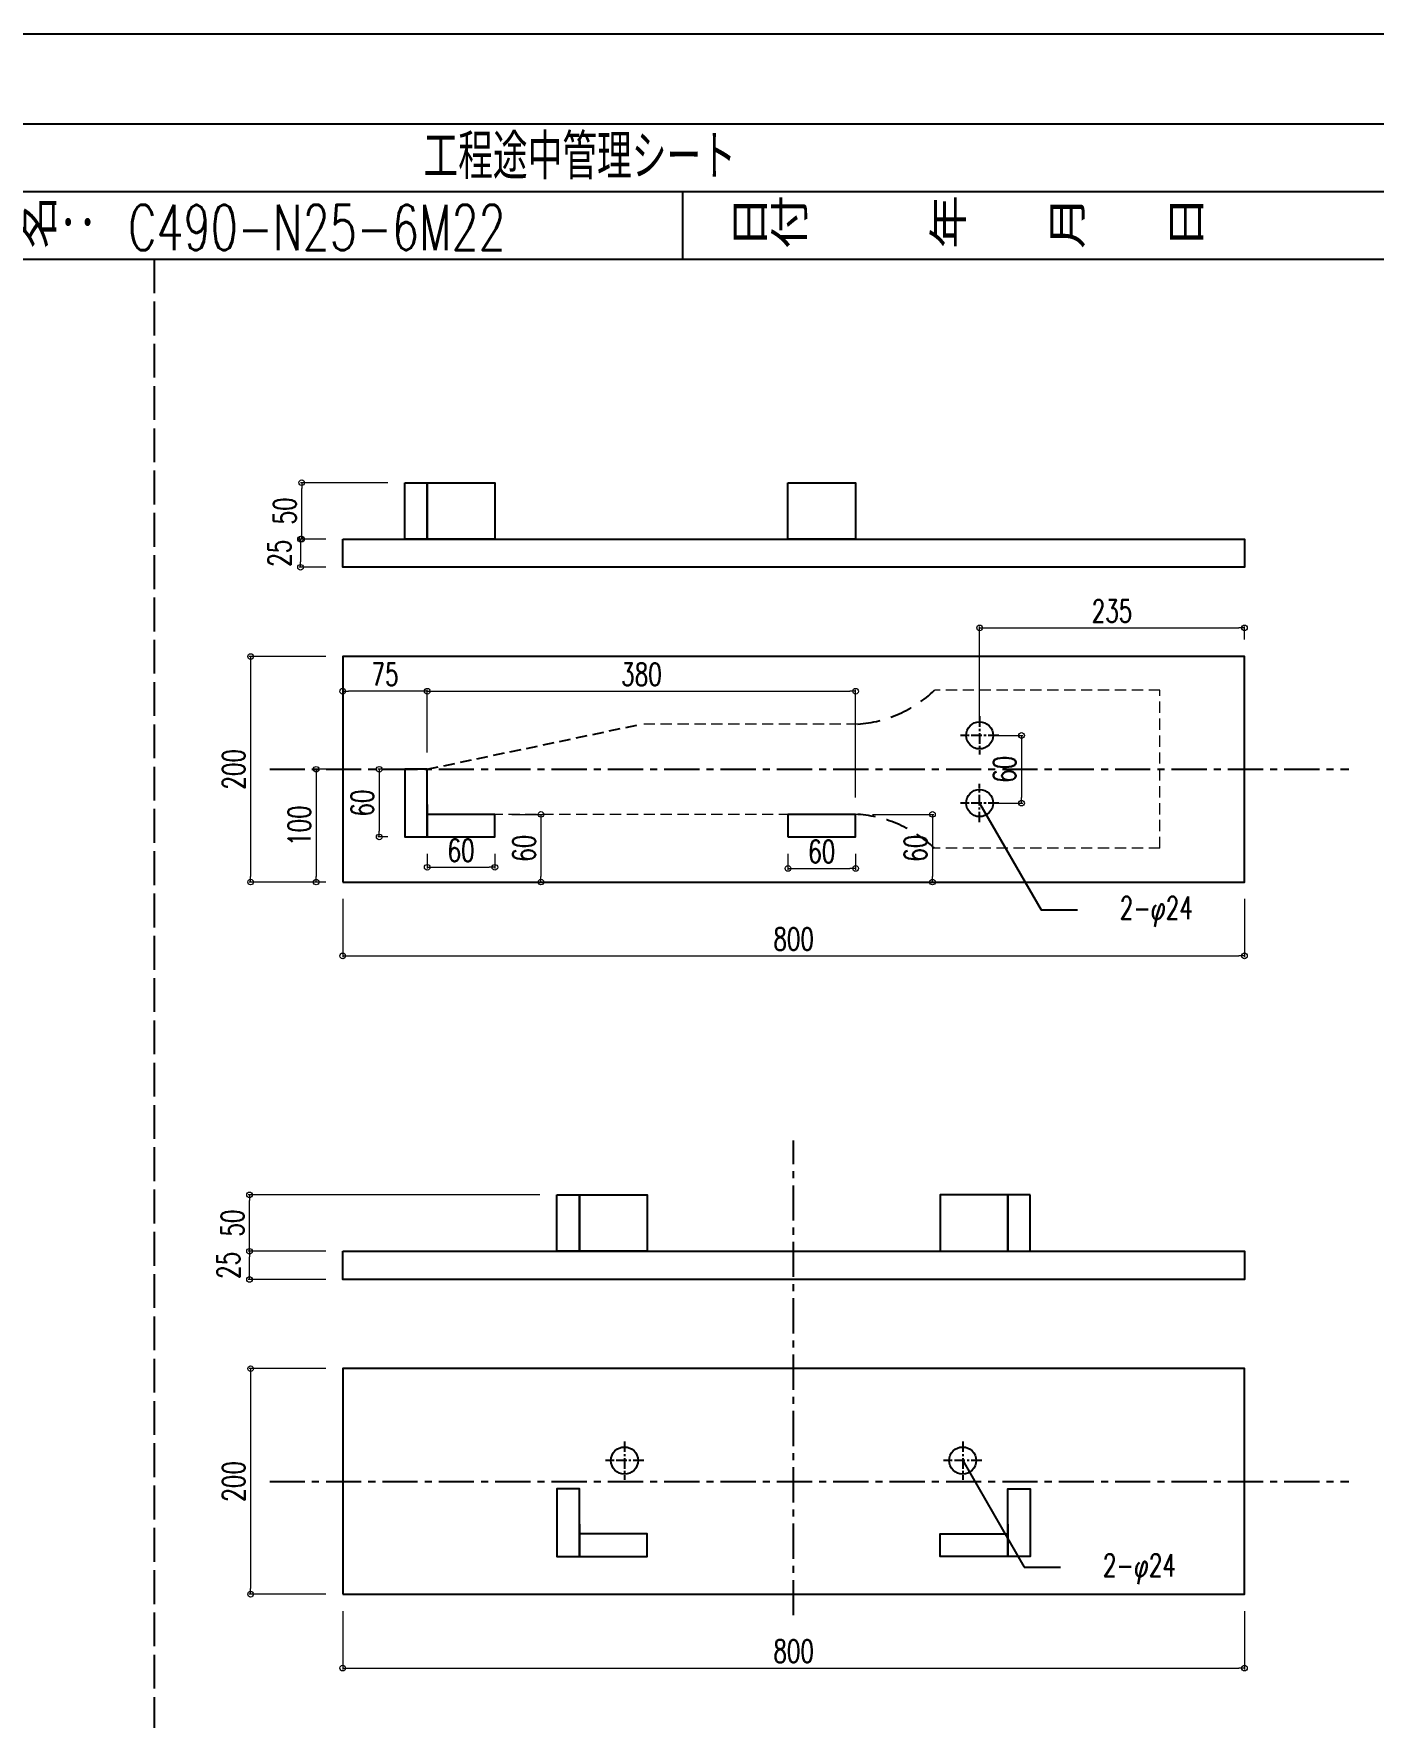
# Model space of a CAD drawing. Header units: millimetres. Extents: x 0 to 29624, y 0 to 14691.
# Drawn here: x 12376 to 13564, y 8011 to 9504 of the extents above; entities that cross this region are included whole.
import ezdxf

# ---------------------------------------------------------------- set-up
doc = ezdxf.new("R2010")
doc.units = ezdxf.units.MM
doc.header["$LTSCALE"] = 5
for name, pattern in [('CENTER1', [10, 6.25, -1.25, 1.25, -1.25]), ('DASHED', [7.5, 6, -1.5]), ('HASEN', [3, 2, -1]), ('JIS_08_50', [53, 50, -1.125, 0.75, -1.125])]:
    doc.linetypes.add(name, pattern=pattern)
doc.layers.get('0').update_dxf_attribs({"color": 255})
doc.layers.get('DEFPOINTS').update_dxf_attribs({"color": 255})
for name, color, linetype in [('CENTER', 2, 'JIS_08_50'), ('LAYER6', 7, 'Continuous'), ('変位計', 7, 'Continuous'), ('寸法', 4, 'Continuous'), ('溶接', 241, 'Continuous'), ('金物', 142, 'Continuous')]:
    doc.layers.add(name, color=color, linetype=linetype)
doc.styles.add('KANJI', font='simplex.shx', dxfattribs={"width": 0.7, "bigfont": 'extfont2.shx'})
doc.styles.get("Standard").update_dxf_attribs({"font": 'simplex.shx', "width": 0.7, "height": 2.5, "bigfont": '@extfont2.shx'})
doc.styles.add('SUNPOU', font='simplex.shx', dxfattribs={"width": 0.7, "bigfont": 'extfont2.shx'})
doc.dimstyles.new('一般寸法-小さめ', dxfattribs={"dimscale": 10, "dimtxt": 2, "dimasz": 0.5, "dimexe": 0.125, "dimexo": 1.5, "dimgap": 0.5, "dimtad": 1, "dimtxsty": 'KANJI', "dimblk": 'ORIGIN', "dimcen": 0, "dimclrd": 256, "dimclre": 256, "dimclrt": 256, "dimadec": 0, "dimazin": 0, "dimtfac": 1, "dimtmove": 2, "dimatfit": 2, "dimfxl": 0, "dimtolj": 2, "dimlwd": 5, "dimlwe": 5, "dimarcsym": 0})

# ---------------------------------------------------------------- blocks, each defined once
blk = doc.blocks.new('_Origin')
at = {"color": 0, "linetype": 'ByBlock', "lineweight": -2}
blk.add_line((0, 0), (-1, 0), dxfattribs=at)
blk.add_circle((0, 0), 0.5, dxfattribs=at)
blk = doc.blocks.new('*D711')
at = {"layer": 'DEFPOINTS', "color": 0, "linetype": 'Continuous', "transparency": 16777216}
for p in [(12650.2, 8751.7), (13450.2, 8751.7), (13450.2, 8686.2)]:
    blk.add_point(p, dxfattribs=at)
at = {"layer": '寸法', "linetype": 'Continuous', "lineweight": 5, "transparency": 16777216}
for p, q in [((12650.2, 8736.7), (12650.2, 8685)), ((13450.2, 8736.7), (13450.2, 8685)), ((12655.2, 8686.2), (13445.2, 8686.2))]:
    blk.add_line(p, q, dxfattribs=at)
at = {"layer": '寸法', "linetype": 'Continuous', "lineweight": 5, "transparency": 16777216, "xscale": 5, "yscale": 5, "zscale": 5, "rotation": 180}
blk.add_blockref('_Origin', (12650.2, 8686.2), dxfattribs=at)
at = {"layer": '寸法', "linetype": 'Continuous', "lineweight": 5, "transparency": 16777216, "xscale": 5, "yscale": 5, "zscale": 5}
blk.add_blockref('_Origin', (13450.2, 8686.2), dxfattribs=at)
at = {"layer": '寸法', "linetype": 'Continuous', "transparency": 16777216, "insert": (13050.2, 8701.2), "char_height": 20, "attachment_point": 5, "style": 'KANJI'}
blk.add_mtext('\\A2;800', dxfattribs=at)
blk = doc.blocks.new('*D712')
at = {"layer": 'DEFPOINTS', "color": 0, "linetype": 'Continuous', "transparency": 16777216}
for p in [(12650.2, 8951.7), (12568.5, 8751.7), (12650.2, 8751.7)]:
    blk.add_point(p, dxfattribs=at)
at = {"layer": '寸法', "linetype": 'Continuous', "lineweight": 5, "transparency": 16777216}
for p, q in [((12635.2, 8951.7), (12567.3, 8951.7)), ((12568.5, 8946.7), (12568.5, 8756.7)), ((12635.2, 8751.7), (12567.3, 8751.7))]:
    blk.add_line(p, q, dxfattribs=at)
at = {"layer": '寸法', "linetype": 'Continuous', "lineweight": 5, "transparency": 16777216, "xscale": 5, "yscale": 5, "zscale": 5}
for p, rotation in [((12568.5, 8951.7), 90), ((12568.5, 8751.7), 270)]:
    blk.add_blockref('_Origin', p, dxfattribs=dict(at, rotation=rotation))
at = {"layer": '寸法', "linetype": 'Continuous', "transparency": 16777216, "insert": (12553.5, 8851.7), "char_height": 20, "attachment_point": 5, "rotation": 90, "style": 'KANJI'}
blk.add_mtext('\\A2;200', dxfattribs=at)
blk = doc.blocks.new('*D713')
at = {"layer": 'DEFPOINTS', "color": 0, "linetype": 'Continuous', "transparency": 16777216}
for p in [(12705.2, 8851.7), (12682.6, 8791.7), (12705.2, 8791.7)]:
    blk.add_point(p, dxfattribs=at)
at = {"layer": '寸法', "linetype": 'Continuous', "lineweight": 5, "transparency": 16777216}
for p, q in [((12690.2, 8851.7), (12681.3, 8851.7)), ((12682.6, 8846.7), (12682.6, 8796.7)), ((12690.2, 8791.7), (12681.3, 8791.7))]:
    blk.add_line(p, q, dxfattribs=at)
at = {"layer": '寸法', "linetype": 'Continuous', "lineweight": 5, "transparency": 16777216, "xscale": 5, "yscale": 5, "zscale": 5}
for p, rotation in [((12682.6, 8851.7), 90), ((12682.6, 8791.7), 270)]:
    blk.add_blockref('_Origin', p, dxfattribs=dict(at, rotation=rotation))
at = {"layer": '寸法', "linetype": 'Continuous', "transparency": 16777216, "insert": (12667.6, 8821.7), "char_height": 20, "attachment_point": 5, "rotation": 90, "style": 'KANJI'}
blk.add_mtext('\\A2;60', dxfattribs=at)
blk = doc.blocks.new('*D714')
at = {"layer": 'DEFPOINTS', "color": 0, "linetype": 'Continuous', "transparency": 16777216}
for p in [(13045.2, 8791.7), (13105.2, 8791.7), (13105.2, 8763.8)]:
    blk.add_point(p, dxfattribs=at)
at = {"layer": '寸法', "linetype": 'Continuous', "lineweight": 5, "transparency": 16777216}
for p, q in [((13045.2, 8776.7), (13045.2, 8762.6)), ((13050.2, 8763.8), (13100.2, 8763.8)), ((13105.2, 8776.7), (13105.2, 8762.6))]:
    blk.add_line(p, q, dxfattribs=at)
at = {"layer": '寸法', "linetype": 'Continuous', "lineweight": 5, "transparency": 16777216, "xscale": 5, "yscale": 5, "zscale": 5, "rotation": 180}
blk.add_blockref('_Origin', (13045.2, 8763.8), dxfattribs=at)
at = {"layer": '寸法', "linetype": 'Continuous', "lineweight": 5, "transparency": 16777216, "xscale": 5, "yscale": 5, "zscale": 5}
blk.add_blockref('_Origin', (13105.2, 8763.8), dxfattribs=at)
at = {"layer": '寸法', "linetype": 'Continuous', "transparency": 16777216, "insert": (13075.2, 8778.8), "char_height": 20, "attachment_point": 5, "style": 'KANJI'}
blk.add_mtext('\\A2;60', dxfattribs=at)
blk = doc.blocks.new('*D716')
at = {"layer": 'DEFPOINTS', "color": 0, "linetype": 'Continuous', "transparency": 16777216}
for p in [(12725.2, 8791.7), (12785.2, 8791.7), (12785.2, 8764.8)]:
    blk.add_point(p, dxfattribs=at)
at = {"layer": '寸法', "linetype": 'Continuous', "lineweight": 5, "transparency": 16777216}
for p, q in [((12725.2, 8776.7), (12725.2, 8763.6)), ((12730.2, 8764.8), (12780.2, 8764.8)), ((12785.2, 8776.7), (12785.2, 8763.6))]:
    blk.add_line(p, q, dxfattribs=at)
at = {"layer": '寸法', "linetype": 'Continuous', "lineweight": 5, "transparency": 16777216, "xscale": 5, "yscale": 5, "zscale": 5, "rotation": 180}
blk.add_blockref('_Origin', (12725.2, 8764.8), dxfattribs=at)
at = {"layer": '寸法', "linetype": 'Continuous', "lineweight": 5, "transparency": 16777216, "xscale": 5, "yscale": 5, "zscale": 5}
blk.add_blockref('_Origin', (12785.2, 8764.8), dxfattribs=at)
at = {"layer": '寸法', "linetype": 'Continuous', "transparency": 16777216, "insert": (12755.2, 8779.8), "char_height": 20, "attachment_point": 5, "style": 'KANJI'}
blk.add_mtext('\\A2;60', dxfattribs=at)
blk = doc.blocks.new('*D717')
at = {"layer": 'DEFPOINTS', "color": 0, "linetype": 'Continuous', "transparency": 16777216}
for p in [(12650.2, 9055.8), (12612.8, 9030.8), (12650.2, 9030.8)]:
    blk.add_point(p, dxfattribs=at)
at = {"layer": '寸法', "linetype": 'Continuous', "lineweight": 5, "transparency": 16777216}
for p, q in [((12635.2, 9055.8), (12611.6, 9055.8)), ((12612.8, 9050.8), (12612.8, 9035.8)), ((12635.2, 9030.8), (12611.6, 9030.8))]:
    blk.add_line(p, q, dxfattribs=at)
at = {"layer": '寸法', "linetype": 'Continuous', "lineweight": 5, "transparency": 16777216, "xscale": 5, "yscale": 5, "zscale": 5}
for p, rotation in [((12612.8, 9055.8), 90), ((12612.8, 9030.8), 270)]:
    blk.add_blockref('_Origin', p, dxfattribs=dict(at, rotation=rotation))
at = {"layer": '寸法', "linetype": 'Continuous', "transparency": 16777216, "insert": (12594.1, 9043.3), "char_height": 20, "attachment_point": 5, "rotation": 90, "style": 'KANJI'}
blk.add_mtext('\\A2;25', dxfattribs=at)
blk = doc.blocks.new('*D718')
at = {"layer": 'DEFPOINTS', "color": 0, "linetype": 'Continuous', "transparency": 16777216}
for p in [(12613.8, 9105.8), (12705.2, 9105.8), (12650.2, 9055.8)]:
    blk.add_point(p, dxfattribs=at)
at = {"layer": '寸法', "linetype": 'Continuous', "lineweight": 5, "transparency": 16777216}
for p, q in [((12690.2, 9105.8), (12612.6, 9105.8)), ((12613.8, 9060.8), (12613.8, 9100.8)), ((12635.2, 9055.8), (12612.6, 9055.8))]:
    blk.add_line(p, q, dxfattribs=at)
at = {"layer": '寸法', "linetype": 'Continuous', "lineweight": 5, "transparency": 16777216, "xscale": 5, "yscale": 5, "zscale": 5}
for p, rotation in [((12613.8, 9105.8), 90), ((12613.8, 9055.8), 270)]:
    blk.add_blockref('_Origin', p, dxfattribs=dict(at, rotation=rotation))
at = {"layer": '寸法', "linetype": 'Continuous', "transparency": 16777216, "insert": (12598.8, 9080.8), "char_height": 20, "attachment_point": 5, "rotation": 90, "style": 'KANJI'}
blk.add_mtext('\\A2;50', dxfattribs=at)
blk = doc.blocks.new('*D719')
at = {"layer": 'DEFPOINTS', "color": 0, "linetype": 'Continuous', "transparency": 16777216}
for p in [(13105.2, 8920.9), (12725.2, 8851.7), (13105.2, 8811.7)]:
    blk.add_point(p, dxfattribs=at)
at = {"layer": '寸法', "linetype": 'Continuous', "lineweight": 5, "transparency": 16777216}
for p, q in [((12725.2, 8866.7), (12725.2, 8922.2)), ((12730.2, 8920.9), (13100.2, 8920.9)), ((13105.2, 8826.7), (13105.2, 8922.2))]:
    blk.add_line(p, q, dxfattribs=at)
at = {"layer": '寸法', "linetype": 'Continuous', "lineweight": 5, "transparency": 16777216, "xscale": 5, "yscale": 5, "zscale": 5, "rotation": 180}
blk.add_blockref('_Origin', (12725.2, 8920.9), dxfattribs=at)
at = {"layer": '寸法', "linetype": 'Continuous', "lineweight": 5, "transparency": 16777216, "xscale": 5, "yscale": 5, "zscale": 5}
blk.add_blockref('_Origin', (13105.2, 8920.9), dxfattribs=at)
at = {"layer": '寸法', "linetype": 'Continuous', "transparency": 16777216, "insert": (12915.2, 8935.9), "char_height": 20, "attachment_point": 5, "style": 'KANJI'}
blk.add_mtext('\\A2;380', dxfattribs=at)
blk = doc.blocks.new('*D720')
at = {"layer": 'DEFPOINTS', "color": 0, "linetype": 'Continuous', "transparency": 16777216}
for p in [(13450.2, 8977.1), (13450.2, 8951.7), (13215.2, 8881.7)]:
    blk.add_point(p, dxfattribs=at)
at = {"layer": '寸法', "linetype": 'Continuous', "lineweight": 5, "transparency": 16777216}
for p, q in [((13215.2, 8896.7), (13215.2, 8978.4)), ((13220.2, 8977.1), (13445.2, 8977.1)), ((13450.2, 8966.7), (13450.2, 8978.4))]:
    blk.add_line(p, q, dxfattribs=at)
at = {"layer": '寸法', "linetype": 'Continuous', "lineweight": 5, "transparency": 16777216, "xscale": 5, "yscale": 5, "zscale": 5, "rotation": 180}
blk.add_blockref('_Origin', (13215.2, 8977.1), dxfattribs=at)
at = {"layer": '寸法', "linetype": 'Continuous', "lineweight": 5, "transparency": 16777216, "xscale": 5, "yscale": 5, "zscale": 5}
blk.add_blockref('_Origin', (13450.2, 8977.1), dxfattribs=at)
at = {"layer": '寸法', "linetype": 'Continuous', "transparency": 16777216, "insert": (13332.7, 8992.1), "char_height": 20, "attachment_point": 5, "style": 'KANJI'}
blk.add_mtext('\\A2;235', dxfattribs=at)
blk = doc.blocks.new('*D721')
at = {"layer": 'DEFPOINTS', "color": 0, "linetype": 'Continuous', "transparency": 16777216}
for p in [(13215.2, 8881.7), (13215.2, 8821.7), (13252.4, 8821.7)]:
    blk.add_point(p, dxfattribs=at)
at = {"layer": '寸法', "linetype": 'Continuous', "lineweight": 5, "transparency": 16777216}
for p, q in [((13230.2, 8881.7), (13253.6, 8881.7)), ((13252.4, 8876.7), (13252.4, 8826.7)), ((13230.2, 8821.7), (13253.6, 8821.7))]:
    blk.add_line(p, q, dxfattribs=at)
at = {"layer": '寸法', "linetype": 'Continuous', "lineweight": 5, "transparency": 16777216, "xscale": 5, "yscale": 5, "zscale": 5}
for p, rotation in [((13252.4, 8881.7), 90), ((13252.4, 8821.7), 270)]:
    blk.add_blockref('_Origin', p, dxfattribs=dict(at, rotation=rotation))
at = {"layer": '寸法', "linetype": 'Continuous', "transparency": 16777216, "insert": (13237.4, 8851.7), "char_height": 20, "attachment_point": 5, "rotation": 90, "style": 'KANJI'}
blk.add_mtext('\\A2;60', dxfattribs=at)
blk = doc.blocks.new('*D722')
at = {"layer": 'DEFPOINTS', "color": 0, "linetype": 'Continuous', "transparency": 16777216}
for p in [(12650.2, 8120.2), (13450.2, 8120.2), (13450.2, 8054.7)]:
    blk.add_point(p, dxfattribs=at)
at = {"layer": '寸法', "linetype": 'Continuous', "lineweight": 5, "transparency": 16777216}
for p, q in [((12650.2, 8105.2), (12650.2, 8053.5)), ((13450.2, 8105.2), (13450.2, 8053.5)), ((12655.2, 8054.7), (13445.2, 8054.7))]:
    blk.add_line(p, q, dxfattribs=at)
at = {"layer": '寸法', "linetype": 'Continuous', "lineweight": 5, "transparency": 16777216, "xscale": 5, "yscale": 5, "zscale": 5, "rotation": 180}
blk.add_blockref('_Origin', (12650.2, 8054.7), dxfattribs=at)
at = {"layer": '寸法', "linetype": 'Continuous', "lineweight": 5, "transparency": 16777216, "xscale": 5, "yscale": 5, "zscale": 5}
blk.add_blockref('_Origin', (13450.2, 8054.7), dxfattribs=at)
at = {"layer": '寸法', "linetype": 'Continuous', "transparency": 16777216, "insert": (13050.2, 8069.7), "char_height": 20, "attachment_point": 5, "style": 'KANJI'}
blk.add_mtext('\\A2;800', dxfattribs=at)
blk = doc.blocks.new('*D723')
at = {"layer": 'DEFPOINTS', "color": 0, "linetype": 'Continuous', "transparency": 16777216}
for p in [(12650.2, 8320.2), (12568.5, 8120.2), (12650.2, 8120.2)]:
    blk.add_point(p, dxfattribs=at)
at = {"layer": '寸法', "linetype": 'Continuous', "lineweight": 5, "transparency": 16777216}
for p, q in [((12635.2, 8320.2), (12567.3, 8320.2)), ((12568.5, 8315.2), (12568.5, 8125.2)), ((12635.2, 8120.2), (12567.3, 8120.2))]:
    blk.add_line(p, q, dxfattribs=at)
at = {"layer": '寸法', "linetype": 'Continuous', "lineweight": 5, "transparency": 16777216, "xscale": 5, "yscale": 5, "zscale": 5}
for p, rotation in [((12568.5, 8320.2), 90), ((12568.5, 8120.2), 270)]:
    blk.add_blockref('_Origin', p, dxfattribs=dict(at, rotation=rotation))
at = {"layer": '寸法', "linetype": 'Continuous', "transparency": 16777216, "insert": (12553.5, 8220.2), "char_height": 20, "attachment_point": 5, "rotation": 90, "style": 'KANJI'}
blk.add_mtext('\\A2;200', dxfattribs=at)
blk = doc.blocks.new('*D724')
at = {"layer": 'DEFPOINTS', "color": 0, "linetype": 'Continuous', "transparency": 16777216}
for p in [(12567.5, 8424.3), (12650.2, 8424.3), (12650.2, 8399.3)]:
    blk.add_point(p, dxfattribs=at)
at = {"layer": '寸法', "linetype": 'Continuous', "lineweight": 5, "transparency": 16777216}
for p, q in [((12635.2, 8424.3), (12566.3, 8424.3)), ((12567.5, 8404.3), (12567.5, 8419.3)), ((12635.2, 8399.3), (12566.3, 8399.3))]:
    blk.add_line(p, q, dxfattribs=at)
at = {"layer": '寸法', "linetype": 'Continuous', "lineweight": 5, "transparency": 16777216, "xscale": 5, "yscale": 5, "zscale": 5}
for p, rotation in [((12567.5, 8424.3), 90), ((12567.5, 8399.3), 270)]:
    blk.add_blockref('_Origin', p, dxfattribs=dict(at, rotation=rotation))
at = {"layer": '寸法', "linetype": 'Continuous', "transparency": 16777216, "insert": (12548.8, 8411.8), "char_height": 20, "attachment_point": 5, "rotation": 90, "style": 'KANJI'}
blk.add_mtext('\\A2;25', dxfattribs=at)
blk = doc.blocks.new('*D725')
at = {"layer": 'DEFPOINTS', "color": 0, "linetype": 'Continuous', "transparency": 16777216}
for p in [(13105.2, 8811.7), (13105.2, 8751.7), (13173.4, 8751.7)]:
    blk.add_point(p, dxfattribs=at)
at = {"layer": '寸法', "linetype": 'Continuous', "lineweight": 5, "transparency": 16777216}
for p, q in [((13120.2, 8811.7), (13174.6, 8811.7)), ((13173.4, 8806.7), (13173.4, 8756.7)), ((13120.2, 8751.7), (13174.6, 8751.7))]:
    blk.add_line(p, q, dxfattribs=at)
at = {"layer": '寸法', "linetype": 'Continuous', "lineweight": 5, "transparency": 16777216, "xscale": 5, "yscale": 5, "zscale": 5}
for p, rotation in [((13173.4, 8811.7), 90), ((13173.4, 8751.7), 270)]:
    blk.add_blockref('_Origin', p, dxfattribs=dict(at, rotation=rotation))
at = {"layer": '寸法', "linetype": 'Continuous', "transparency": 16777216, "insert": (13158.4, 8781.7), "char_height": 20, "attachment_point": 5, "rotation": 90, "style": 'KANJI'}
blk.add_mtext('\\A2;60', dxfattribs=at)
blk = doc.blocks.new('*D726')
at = {"layer": 'DEFPOINTS', "color": 0, "linetype": 'Continuous', "transparency": 16777216}
for p in [(12785.2, 8811.7), (12785.2, 8751.7), (12826.1, 8751.7)]:
    blk.add_point(p, dxfattribs=at)
at = {"layer": '寸法', "linetype": 'Continuous', "lineweight": 5, "transparency": 16777216}
for p, q in [((12800.2, 8811.7), (12827.3, 8811.7)), ((12826.1, 8806.7), (12826.1, 8756.7)), ((12800.2, 8751.7), (12827.3, 8751.7))]:
    blk.add_line(p, q, dxfattribs=at)
at = {"layer": '寸法', "linetype": 'Continuous', "lineweight": 5, "transparency": 16777216, "xscale": 5, "yscale": 5, "zscale": 5}
for p, rotation in [((12826.1, 8811.7), 90), ((12826.1, 8751.7), 270)]:
    blk.add_blockref('_Origin', p, dxfattribs=dict(at, rotation=rotation))
at = {"layer": '寸法', "linetype": 'Continuous', "transparency": 16777216, "insert": (12811.1, 8781.7), "char_height": 20, "attachment_point": 5, "rotation": 90, "style": 'KANJI'}
blk.add_mtext('\\A2;60', dxfattribs=at)
blk = doc.blocks.new('*D727')
at = {"layer": 'DEFPOINTS', "color": 0, "linetype": 'Continuous', "transparency": 16777216}
for p in [(12650.2, 8920.9), (12650.2, 8851.7), (12725.2, 8851.7)]:
    blk.add_point(p, dxfattribs=at)
at = {"layer": '寸法', "linetype": 'Continuous', "lineweight": 5, "transparency": 16777216}
for p, q in [((12650.2, 8866.7), (12650.2, 8922.2)), ((12720.2, 8920.9), (12655.2, 8920.9)), ((12725.2, 8866.7), (12725.2, 8922.2))]:
    blk.add_line(p, q, dxfattribs=at)
at = {"layer": '寸法', "linetype": 'Continuous', "lineweight": 5, "transparency": 16777216, "xscale": 5, "yscale": 5, "zscale": 5, "rotation": 180}
blk.add_blockref('_Origin', (12650.2, 8920.9), dxfattribs=at)
at = {"layer": '寸法', "linetype": 'Continuous', "lineweight": 5, "transparency": 16777216, "xscale": 5, "yscale": 5, "zscale": 5}
blk.add_blockref('_Origin', (12725.2, 8920.9), dxfattribs=at)
at = {"layer": '寸法', "linetype": 'Continuous', "transparency": 16777216, "insert": (12687.7, 8935.9), "char_height": 20, "attachment_point": 5, "style": 'KANJI'}
blk.add_mtext('\\A2;75', dxfattribs=at)
blk = doc.blocks.new('*D710')
at = {"layer": 'DEFPOINTS', "color": 0, "linetype": 'Continuous', "transparency": 16777216}
for p in [(12650.2, 8851.7), (12626.7, 8751.7), (12650.2, 8751.7)]:
    blk.add_point(p, dxfattribs=at)
at = {"layer": '寸法', "linetype": 'Continuous', "lineweight": 5, "transparency": 16777216}
for p, q in [((12635.2, 8851.7), (12625.4, 8851.7)), ((12626.7, 8846.7), (12626.7, 8756.7)), ((12635.2, 8751.7), (12625.4, 8751.7))]:
    blk.add_line(p, q, dxfattribs=at)
at = {"layer": '寸法', "linetype": 'Continuous', "lineweight": 5, "transparency": 16777216, "xscale": 5, "yscale": 5, "zscale": 5}
for p, rotation in [((12626.7, 8851.7), 90), ((12626.7, 8751.7), 270)]:
    blk.add_blockref('_Origin', p, dxfattribs=dict(at, rotation=rotation))
at = {"layer": '寸法', "linetype": 'Continuous', "transparency": 16777216, "insert": (12611.7, 8801.7), "char_height": 20, "attachment_point": 5, "rotation": 90, "style": 'KANJI'}
blk.add_mtext('\\A2;100', dxfattribs=at)
blk = doc.blocks.new('*D728')
at = {"layer": 'DEFPOINTS', "color": 0, "linetype": 'Continuous', "transparency": 16777216}
for p in [(12567.5, 8474.3), (12840.2, 8474.3), (12650.2, 8424.3)]:
    blk.add_point(p, dxfattribs=at)
at = {"layer": '寸法', "linetype": 'Continuous', "lineweight": 5, "transparency": 16777216}
for p, q in [((12825.2, 8474.3), (12566.3, 8474.3)), ((12567.5, 8429.3), (12567.5, 8469.3)), ((12635.2, 8424.3), (12566.3, 8424.3))]:
    blk.add_line(p, q, dxfattribs=at)
at = {"layer": '寸法', "linetype": 'Continuous', "lineweight": 5, "transparency": 16777216, "xscale": 5, "yscale": 5, "zscale": 5}
for p, rotation in [((12567.5, 8474.3), 90), ((12567.5, 8424.3), 270)]:
    blk.add_blockref('_Origin', p, dxfattribs=dict(at, rotation=rotation))
at = {"layer": '寸法', "linetype": 'Continuous', "transparency": 16777216, "insert": (12552.5, 8449.3), "char_height": 20, "attachment_point": 5, "rotation": 90, "style": 'KANJI'}
blk.add_mtext('\\A2;50', dxfattribs=at)

msp = doc.modelspace()

# ---------------------------------------------------------------- linework, layer by layer
at = {"linetype": 'Continuous', "lineweight": -3}
for p, q in [((11272, 9364), (14476, 9364)), ((12952, 9304), (12952, 9364)), ((11272, 9304), (14476, 9304))]:
    msp.add_line(p, q, dxfattribs=at)
at = {"linetype": 'DASHED', "lineweight": -3}
msp.add_line((12482.899, 9304), (12482.899, 7828), dxfattribs=at)
at = {"linetype": 'Continuous', "lineweight": -3}
for points in [[(11192, 9504), (14556, 9504), (14556, 7128), (11192, 7128)], [(11272, 9424), (14476, 9424), (14476, 7208), (11272, 7208)]]:
    msp.add_lwpolyline(points, close=True, dxfattribs=at)
at = {"layer": 'CENTER', "linetype": 'HASEN', "lineweight": 18}
for p, q in [((13375.185, 8921.727), (13175.185, 8921.727)), ((13375.185, 8781.727), (13375.185, 8921.727)), ((13107.185, 8891.727), (12915.185, 8891.727)), ((13107.185, 8811.727), (12725.185, 8811.727)), ((13375.185, 8781.727), (13175.185, 8781.727))]:
    msp.add_line(p, q, dxfattribs=at)
at = {"layer": 'CENTER', "linetype": 'HASEN'}
msp.add_line((12725.185, 8851.727), (12915.185, 8891.727), dxfattribs=at)
at = {"layer": 'CENTER', "linetype": 'CENTER1'}
for p, q in [((12585.403, 8851.727), (13542.7, 8851.727)), ((13050.185, 8101.509), (13050.185, 8522.46)), ((12585.403, 8220.217), (13542.7, 8220.217))]:
    msp.add_line(p, q, dxfattribs=at)
at = {"layer": 'CENTER', "linetype": 'HASEN', "ltscale": 2}
for centre, start, end in [((13099.395, 9001.451), 274.060941, 313.550946), ((13099.395, 8702.003), 46.449054, 85.939059)]:
    msp.add_arc(centre, 110, start, end, dxfattribs=at)
at = {"layer": '変位計', "linetype": 'Continuous'}
for points in [[(12705.185, 9105.843), (12725.185, 9105.843), (12725.185, 9055.843), (12705.185, 9055.843)], [(12725.185, 9105.843), (12785.185, 9105.843), (12785.185, 9055.843), (12725.185, 9055.843)], [(13045.185, 9105.843), (13105.185, 9105.843), (13105.185, 9055.843), (13045.185, 9055.843)], [(12650.185, 9055.843), (13450.185, 9055.843), (13450.185, 9030.843), (12650.185, 9030.843)], [(12650.185, 8751.727), (13450.185, 8751.727), (13450.185, 8951.727), (12650.185, 8951.727)], [(12725.185, 8791.727), (12725.185, 8851.727), (12705.185, 8851.727), (12705.185, 8791.727)], [(12725.185, 8791.727), (12785.185, 8791.727), (12785.185, 8811.727), (12725.185, 8811.727)], [(13045.185, 8791.727), (13105.185, 8791.727), (13105.185, 8811.727), (13045.185, 8811.727)], [(12840.185, 8474.333), (12860.185, 8474.333), (12860.185, 8424.333), (12840.185, 8424.333)], [(12860.185, 8474.333), (12920.185, 8474.333), (12920.185, 8424.333), (12860.185, 8424.333)], [(13240.185, 8474.333), (13180.185, 8474.333), (13180.185, 8424.333), (13240.185, 8424.333)], [(13260.185, 8474.333), (13240.185, 8474.333), (13240.185, 8424.333), (13260.185, 8424.333)], [(12650.185, 8424.333), (13450.185, 8424.333), (13450.185, 8399.333), (12650.185, 8399.333)], [(12650.185, 8120.217), (13450.185, 8120.217), (13450.185, 8320.217), (12650.185, 8320.217)], [(12860.185, 8153.717), (12860.185, 8213.717), (12840.185, 8213.717), (12840.185, 8153.717)], [(13240.185, 8153.717), (13240.185, 8213.717), (13260.185, 8213.717), (13260.185, 8153.717)], [(12860.185, 8153.717), (12920.185, 8153.717), (12920.185, 8173.717), (12860.185, 8173.717)], [(13240.185, 8153.717), (13180.185, 8153.717), (13180.185, 8173.717), (13240.185, 8173.717)]]:
    msp.add_lwpolyline(points, close=True, dxfattribs=at)
at = {"layer": '変位計', "ltscale": 2.5}
for centre in [(13215.185, 8881.727), (13215.185, 8821.727), (12900.185, 8238.717), (13200.185, 8238.717)]:
    msp.add_circle(centre, 12, dxfattribs=at)
at = {"layer": '寸法', "linetype": 'CENTER1', "ltscale": 0.3}
for p, q in [((13215.185, 8898.727), (13215.185, 8864.727)), ((13232.185, 8881.727), (13198.185, 8881.727)), ((13215.185, 8804.727), (13215.185, 8838.727)), ((13232.185, 8821.727), (13198.185, 8821.727)), ((12900.185, 8255.717), (12900.185, 8221.717)), ((13200.185, 8255.717), (13200.185, 8221.717)), ((12917.185, 8238.717), (12883.185, 8238.717)), ((13217.185, 8238.717), (13183.185, 8238.717))]:
    msp.add_line(p, q, dxfattribs=at)
at = {"layer": '寸法'}
for p, q in [((13215.185, 8821.727), (13269.829, 8727.081)), ((13269.829, 8727.081), (13301.976, 8727.081)), ((13200.185, 8238.717), (13254.829, 8144.071)), ((13254.829, 8144.071), (13286.976, 8144.071))]:
    msp.add_line(p, q, dxfattribs=at)
at = {"layer": '溶接', "linetype": 'Continuous'}
for p, q in [((12725.185, 8820.427), (12725.185, 8811.727)), ((12860.185, 8182.417), (12860.185, 8173.717)), ((13240.185, 8182.417), (13240.185, 8173.717))]:
    msp.add_line(p, q, dxfattribs=at)
at = {"layer": '金物', "lineweight": 18}
for p, q in [((12725.185, 8851.727), (12725.185, 8811.727)), ((12860.185, 8213.717), (12860.185, 8173.717)), ((13240.185, 8213.717), (13240.185, 8173.717))]:
    msp.add_line(p, q, dxfattribs=at)

# ---------------------------------------------------------------- texts
at = {"layer": 'LAYER6', "color": 0, "linetype": 'Continuous', "lineweight": -3, "style": 'SUNPOU', "width": 0.7}
msp.add_text('工程途中管理シート', height=40, dxfattribs=at).set_placement((12721.829, 9374.926))
at = {"layer": 'LAYER6', "color": 0, "linetype": 'Continuous', "lineweight": -3, "width": 0.8}
for s, p in [('部材名：', (12291.834, 9314.926)), ('日付\u3000\u3000\u3000年\u3000\u3000月\u3000\u3000日', (12993.219, 9314.926))]:
    msp.add_text(s, height=40, dxfattribs=at).set_placement(p)
at = {"layer": 'LAYER6', "color": 0, "linetype": 'Continuous', "lineweight": -3, "insert": (12459.858, 9352.098), "char_height": 40, "width": 435.25964, "attachment_point": 1}
msp.add_mtext('C490-N25-6M22 ', dxfattribs=at)
at = {"layer": '寸法', "char_height": 20, "width": 98.97993, "attachment_point": 3}
for insert in [(13404.363, 8738.805), (13389.363, 8155.795)]:
    msp.add_mtext('2-φ24', dxfattribs=dict(at, insert=insert))

# ---------------------------------------------------------------- dimensions: what is measured, and where the dimension line sits
at = {"layer": '寸法', "linetype": 'Continuous'}
for base, p1, p2, picture, middle in [((12613.819, 9105.843), (12650.185, 9055.843), (12705.185, 9105.843), '*D718', (12598.819, 9080.843)), ((12612.819, 9030.843), (12650.185, 9055.843), (12650.185, 9030.843), '*D717', (12594.069, 9043.343)), ((12568.518, 8751.727), (12650.185, 8951.727), (12650.185, 8751.727), '*D712', (12553.518, 8851.727)), ((13252.367, 8821.727), (13215.185, 8881.727), (13215.185, 8821.727), '*D721', (13237.367, 8851.727)), ((12626.68, 8751.727), (12650.185, 8851.727), (12650.185, 8751.727), '*D710', (12611.68, 8801.727)), ((12682.586, 8791.727), (12705.185, 8851.727), (12705.185, 8791.727), '*D713', (12667.586, 8821.727)), ((12826.082, 8751.727), (12785.185, 8811.727), (12785.185, 8751.727), '*D726', (12811.082, 8781.727)), ((13173.352, 8751.727), (13105.185, 8811.727), (13105.185, 8751.727), '*D725', (13158.352, 8781.727)), ((12567.518, 8474.333), (12650.185, 8424.333), (12840.185, 8474.333), '*D728', (12552.518, 8449.333)), ((12567.518, 8424.333), (12650.185, 8399.333), (12650.185, 8424.333), '*D724', (12548.768, 8411.833)), ((12568.518, 8120.217), (12650.185, 8320.217), (12650.185, 8120.217), '*D723', (12553.518, 8220.217))]:
    dim = msp.add_linear_dim(base=base, p1=p1, p2=p2, angle=90, dimstyle='一般寸法-小さめ', dxfattribs=at)
    dim.commit()
    dim.dimension.update_dxf_attribs({"geometry": picture, "text_midpoint": middle})
for base, p1, p2, picture, middle in [((13450.185, 8977.101), (13215.185, 8881.727), (13450.185, 8951.727), '*D720', (13332.685, 8992.101)), ((12650.185, 8920.917), (12725.185, 8851.727), (12650.185, 8851.727), '*D727', (12687.685, 8935.917)), ((13105.185, 8920.917), (12725.185, 8851.727), (13105.185, 8811.727), '*D719', (12915.185, 8935.917)), ((12785.185, 8764.801), (12725.185, 8791.727), (12785.185, 8791.727), '*D716', (12755.185, 8779.801)), ((13105.185, 8763.801), (13045.185, 8791.727), (13105.185, 8791.727), '*D714', (13075.185, 8778.801)), ((13450.185, 8686.218), (12650.185, 8751.727), (13450.185, 8751.727), '*D711', (13050.185, 8701.218)), ((13450.185, 8054.708), (12650.185, 8120.217), (13450.185, 8120.217), '*D722', (13050.185, 8069.708))]:
    dim = msp.add_linear_dim(base=base, p1=p1, p2=p2, dimstyle='一般寸法-小さめ', dxfattribs=at)
    dim.commit()
    dim.dimension.update_dxf_attribs({"geometry": picture, "text_midpoint": middle})

doc.saveas('drawing.dxf')
